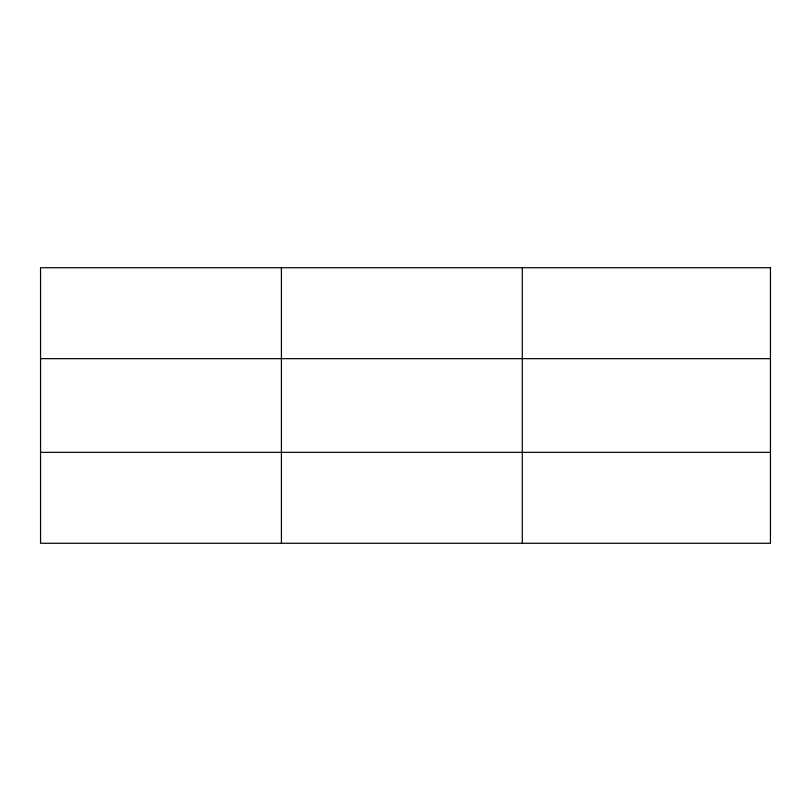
<?xml version="1.0" encoding="UTF-8"?>
<svg xmlns="http://www.w3.org/2000/svg" width="811" height="811" viewBox="0 0 811 811"><rect width="100%" height="100%" fill="white"/><g stroke="black" fill="none" stroke-linecap="round" stroke-linejoin="round"><path stroke-width="1.22" d="M281.417 267.721L281.417 543.279M522.284 267.721L522.284 543.279M40.55 358.655L770.45 358.655M40.55 452.345L770.45 452.345M770.45 267.721L770.45 543.279L40.55 543.279L40.55 267.721L770.45 267.721"/></g></svg>
